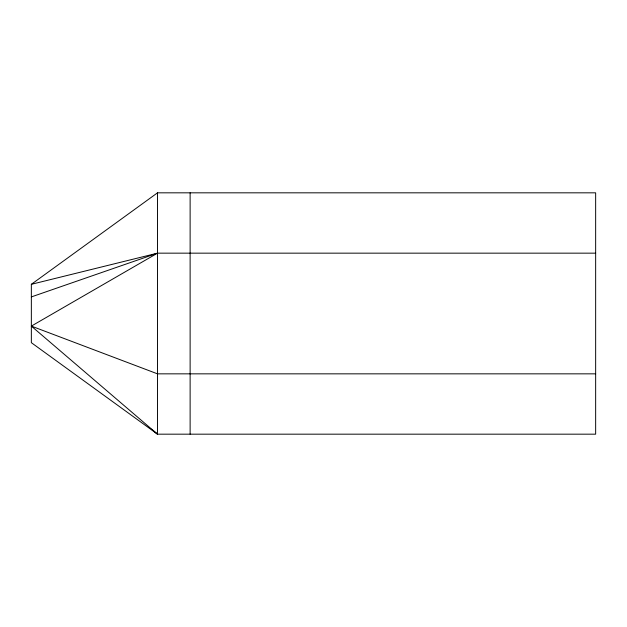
<?xml version="1.0" encoding="UTF-8"?>
<svg xmlns="http://www.w3.org/2000/svg" width="627" height="627" viewBox="0 0 627 627"><rect width="100%" height="100%" fill="white"/><g stroke="black" fill="none" stroke-linecap="round" stroke-linejoin="round"><path stroke-width="0.94" d="M31.35 284.313L157.51 192.826L595.65 192.826L595.65 434.174L157.51 434.174L31.35 342.687L31.35 284.313L157.51 253.159L595.65 253.159M157.51 192.826L157.51 434.174L31.35 326.103L157.51 253.159L31.35 296.916M595.65 373.841L157.51 373.841L31.35 326.103M151.468 429.189L157.51 434.174M190.122 192.826L190.122 434.174"/></g></svg>
